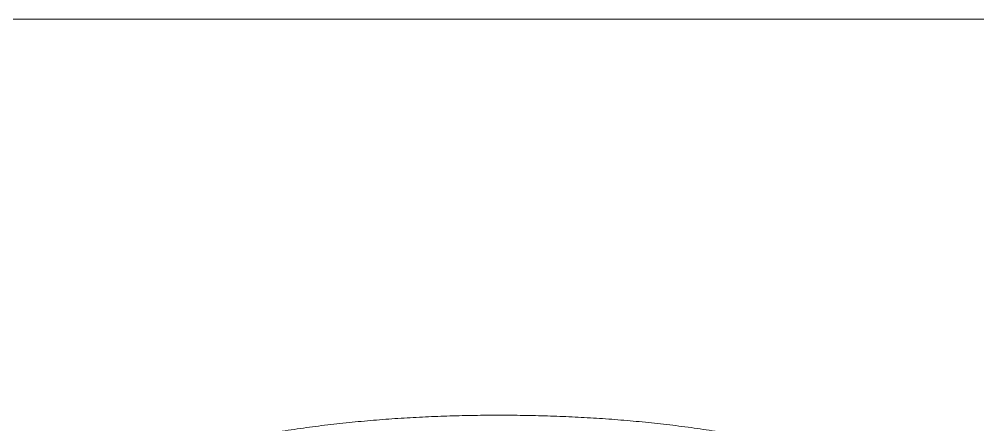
# Model space of a CAD drawing. Extents: x -1286 to 34975, y -230 to 6637.
# Drawn here: x 33111.5 to 33277.7, y 3792.1 to 3862.5 of the extents above; entities that cross this region are included whole.
import ezdxf
from ezdxf.xclip import XClip

# ---------------------------------------------------------------- set-up
doc = ezdxf.new("R2010")
doc.units = 0
doc.header["$LTSCALE"] = 20
doc.header["$XCLIPFRAME"] = 0
doc.layers.get('0').update_dxf_attribs({"color": 9, "lineweight": 9})
doc.layers.add('04', color=9, linetype='Continuous', lineweight=9)
doc.layers.add('06D', color=9, linetype='Continuous', lineweight=9)

# ---------------------------------------------------------------- blocks, each defined once
blk = doc.blocks.new('p-araba-polo')
for points in [[(3.8174, 0.6444), (3.8199, 0.638), (3.8249, 0.6251), (3.8318, 0.6056), (3.8384, 0.5859), (3.8446, 0.566), (3.8505, 0.5459), (3.856, 0.5257), (3.8613, 0.5053), (3.8662, 0.4849), (3.8708, 0.4643), (3.8752, 0.4436), (3.8792, 0.4228), (3.883, 0.4019), (3.8866, 0.3809), (3.8899, 0.3599), (3.893, 0.3389), (3.8958, 0.3178), (3.8985, 0.2966), (3.9009, 0.2755), (3.9031, 0.2543), (3.9051, 0.2331), (3.9069, 0.2119), (3.9086, 0.1907), (3.91, 0.1695), (3.9113, 0.1483), (3.9123, 0.1271), (3.9133, 0.1059), (3.914, 0.0847), (3.9146, 0.0635), (3.915, 0.0423), (3.9152, 0.0212), (3.9153, 0.0071), (3.9153, 0)], [(3.8174, -0.6444), (3.8199, -0.638), (3.8249, -0.6251), (3.8318, -0.6056), (3.8384, -0.5859), (3.8446, -0.566), (3.8505, -0.5459), (3.856, -0.5257), (3.8613, -0.5053), (3.8662, -0.4849), (3.8708, -0.4643), (3.8752, -0.4435), (3.8792, -0.4228), (3.883, -0.4019), (3.8866, -0.3809), (3.8899, -0.3599), (3.893, -0.3389), (3.8958, -0.3178), (3.8985, -0.2966), (3.9009, -0.2755), (3.9031, -0.2543), (3.9051, -0.2331), (3.9069, -0.2119), (3.9086, -0.1907), (3.91, -0.1695), (3.9113, -0.1483), (3.9123, -0.1271), (3.9133, -0.1059), (3.914, -0.0847), (3.9146, -0.0635), (3.915, -0.0423), (3.9152, -0.0212), (3.9153, -0.007), (3.9153, 0)]]:
    blk.add_open_spline(points, degree=3, knots=[0, 0, 0, 0, 0.031503, 0.063111, 0.094824, 0.126637, 0.158547, 0.190546, 0.222628, 0.254786, 0.287011, 0.319297, 0.351636, 0.384021, 0.416445, 0.448899, 0.481372, 0.513858, 0.546357, 0.578861, 0.611362, 0.643854, 0.676332, 0.708795, 0.741239, 0.773662, 0.806063, 0.838441, 0.870794, 0.903125, 0.935433, 0.967723, 1, 1, 1, 1])
for points, degree in [([(3.9153, 0), (3.9153, 0), (3.9153, 0), (3.9154, 0), (3.9154, 0)], 4), ([(3.9153, 0), (3.9154, 0), (3.9154, 0), (3.9154, 0), (3.9154, 0), (3.9154, 0), (3.9154, 0)], 6), ([(3.9153, 0), (3.9153, 0), (3.9153, 0), (3.9154, 0), (3.9154, 0)], 4), ([(3.9153, 0), (3.9154, 0), (3.9154, 0), (3.9154, 0), (3.9154, 0), (3.9154, 0), (3.9154, 0)], 6)]:
    blk.add_open_spline(points, degree=degree)

msp = doc.modelspace()

# ---------------------------------------------------------------- linework, layer by layer
at = {"layer": '06D'}
msp.add_lwpolyline([(33074.44, 3362.5), (33324.44, 3362.5), (33324.44, 3862.5), (33074.44, 3862.5)], close=True, dxfattribs=at)

# ---------------------------------------------------------------- block references
at = {"layer": '04'}
ref = msp.add_blockref('p-araba-polo', (33194.63, 3402.26), dxfattribs=dict(at, xscale=-100, yscale=100, zscale=100, rotation=270))
XClip(ref).set_block_clipping_path([(-0.0924763951, -0.9835002962), (4.0650970395, 0.9845199444)])

doc.saveas('drawing.dxf')
